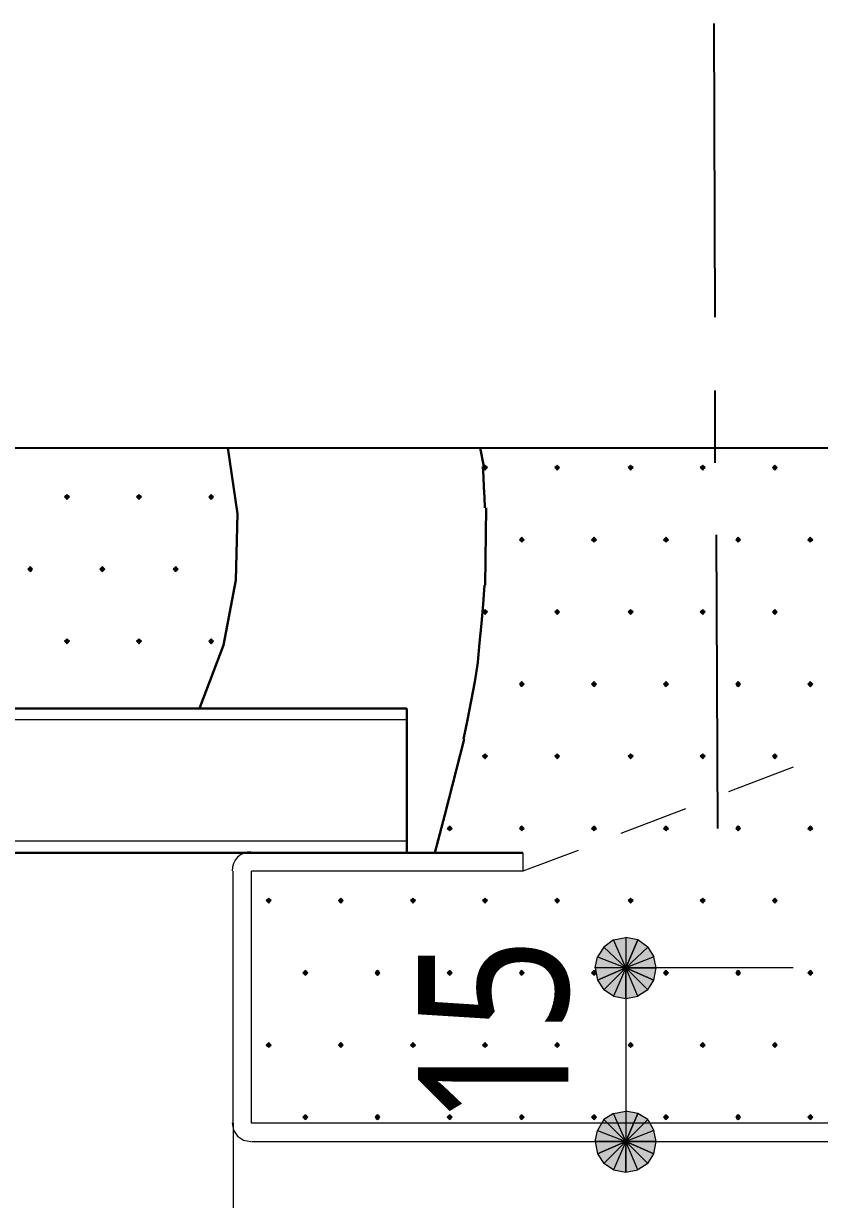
# Model space of a CAD drawing. Header units: millimetres. Extents: x 0 to 420, y 0 to 297.
# Drawn here: x 137.55 to 151.33, y 246.56 to 266.91 of the extents above; entities that cross this region are included whole.
import ezdxf
from ezdxf.enums import TextEntityAlignment as Align

# ---------------------------------------------------------------- set-up
doc = ezdxf.new("R2010")
doc.units = ezdxf.units.MM
doc.styles.add('kst32b', font='NotoSansJP-Variable.ttf')

msp = doc.modelspace()

# ---------------------------------------------------------------- hatches: boundary and pattern name
for points in [[(145.542, 259.271), (145.521, 259.249), (145.5, 259.228), (145.521, 259.207), (145.542, 259.186), (145.563, 259.207), (145.584, 259.228), (145.563, 259.249), (145.542, 259.271)], [(146.791, 259.271), (146.77, 259.249), (146.749, 259.228), (146.77, 259.207), (146.791, 259.186), (146.812, 259.207), (146.833, 259.228), (146.812, 259.249), (146.791, 259.271)], [(148.061, 259.271), (148.04, 259.249), (148.019, 259.228), (148.04, 259.207), (148.061, 259.186), (148.082, 259.207), (148.103, 259.228), (148.082, 259.249), (148.061, 259.271)], [(149.31, 259.271), (149.288, 259.249), (149.267, 259.228), (149.288, 259.207), (149.31, 259.186), (149.331, 259.207), (149.352, 259.228), (149.331, 259.249), (149.31, 259.271)], [(150.559, 259.271), (150.537, 259.249), (150.516, 259.228), (150.537, 259.207), (150.559, 259.186), (150.58, 259.207), (150.601, 259.228), (150.58, 259.249), (150.559, 259.271)], [(138.303, 258.762), (138.282, 258.741), (138.261, 258.72), (138.282, 258.699), (138.303, 258.678), (138.324, 258.699), (138.345, 258.72), (138.324, 258.741), (138.303, 258.762)], [(139.552, 258.762), (139.531, 258.741), (139.51, 258.72), (139.531, 258.699), (139.552, 258.678), (139.573, 258.699), (139.594, 258.72), (139.573, 258.741), (139.552, 258.762)], [(140.801, 258.762), (140.779, 258.741), (140.758, 258.72), (140.779, 258.699), (140.801, 258.678), (140.822, 258.699), (140.843, 258.72), (140.822, 258.741), (140.801, 258.762)], [(146.177, 258.022), (146.156, 258), (146.135, 257.979), (146.156, 257.958), (146.177, 257.937), (146.198, 257.958), (146.219, 257.979), (146.198, 258), (146.177, 258.022)], [(147.426, 258.022), (147.405, 258), (147.384, 257.979), (147.405, 257.958), (147.426, 257.937), (147.447, 257.958), (147.468, 257.979), (147.447, 258), (147.426, 258.022)], [(148.675, 258.022), (148.654, 258), (148.632, 257.979), (148.654, 257.958), (148.675, 257.937), (148.696, 257.958), (148.717, 257.979), (148.696, 258), (148.675, 258.022)], [(149.924, 258.022), (149.902, 258), (149.881, 257.979), (149.902, 257.958), (149.924, 257.937), (149.945, 257.958), (149.966, 257.979), (149.945, 258), (149.924, 258.022)], [(151.172, 258.022), (151.151, 258), (151.13, 257.979), (151.151, 257.958), (151.172, 257.937), (151.194, 257.958), (151.215, 257.979), (151.194, 258), (151.172, 258.022)], [(137.668, 257.514), (137.647, 257.492), (137.626, 257.471), (137.647, 257.45), (137.668, 257.429), (137.689, 257.45), (137.71, 257.471), (137.689, 257.492), (137.668, 257.514)], [(138.917, 257.514), (138.896, 257.492), (138.875, 257.471), (138.896, 257.45), (138.917, 257.429), (138.938, 257.45), (138.959, 257.471), (138.938, 257.492), (138.917, 257.514)], [(140.187, 257.514), (140.166, 257.492), (140.145, 257.471), (140.166, 257.45), (140.187, 257.429), (140.208, 257.45), (140.229, 257.471), (140.208, 257.492), (140.187, 257.514)], [(145.542, 256.773), (145.521, 256.752), (145.5, 256.73), (145.521, 256.709), (145.542, 256.688), (145.563, 256.709), (145.584, 256.73), (145.563, 256.752), (145.542, 256.773)], [(146.791, 256.773), (146.77, 256.752), (146.749, 256.73), (146.77, 256.709), (146.791, 256.688), (146.812, 256.709), (146.833, 256.73), (146.812, 256.752), (146.791, 256.773)], [(148.061, 256.773), (148.04, 256.752), (148.019, 256.73), (148.04, 256.709), (148.061, 256.688), (148.082, 256.709), (148.103, 256.73), (148.082, 256.752), (148.061, 256.773)], [(149.31, 256.773), (149.288, 256.752), (149.267, 256.73), (149.288, 256.709), (149.31, 256.688), (149.331, 256.709), (149.352, 256.73), (149.331, 256.752), (149.31, 256.773)], [(150.559, 256.773), (150.537, 256.752), (150.516, 256.73), (150.537, 256.709), (150.559, 256.688), (150.58, 256.709), (150.601, 256.73), (150.58, 256.752), (150.559, 256.773)], [(138.303, 256.265), (138.282, 256.244), (138.261, 256.222), (138.282, 256.201), (138.303, 256.18), (138.324, 256.201), (138.345, 256.222), (138.324, 256.244), (138.303, 256.265)], [(139.552, 256.265), (139.531, 256.244), (139.51, 256.222), (139.531, 256.201), (139.552, 256.18), (139.573, 256.201), (139.594, 256.222), (139.573, 256.244), (139.552, 256.265)], [(140.801, 256.265), (140.779, 256.244), (140.758, 256.222), (140.779, 256.201), (140.801, 256.18), (140.822, 256.201), (140.843, 256.222), (140.822, 256.244), (140.801, 256.265)], [(146.177, 255.524), (146.156, 255.503), (146.135, 255.482), (146.156, 255.46), (146.177, 255.439), (146.198, 255.46), (146.219, 255.482), (146.198, 255.503), (146.177, 255.524)], [(147.426, 255.524), (147.405, 255.503), (147.384, 255.482), (147.405, 255.46), (147.426, 255.439), (147.447, 255.46), (147.468, 255.482), (147.447, 255.503), (147.426, 255.524)], [(148.675, 255.524), (148.654, 255.503), (148.632, 255.482), (148.654, 255.46), (148.675, 255.439), (148.696, 255.46), (148.717, 255.482), (148.696, 255.503), (148.675, 255.524)], [(149.924, 255.524), (149.902, 255.503), (149.881, 255.482), (149.902, 255.46), (149.924, 255.439), (149.945, 255.46), (149.966, 255.482), (149.945, 255.503), (149.924, 255.524)], [(151.172, 255.524), (151.151, 255.503), (151.13, 255.482), (151.151, 255.46), (151.172, 255.439), (151.194, 255.46), (151.215, 255.482), (151.194, 255.503), (151.172, 255.524)], [(145.542, 254.275), (145.521, 254.254), (145.5, 254.233), (145.521, 254.212), (145.542, 254.19), (145.563, 254.212), (145.584, 254.233), (145.563, 254.254), (145.542, 254.275)], [(146.791, 254.275), (146.77, 254.254), (146.749, 254.233), (146.77, 254.212), (146.791, 254.19), (146.812, 254.212), (146.833, 254.233), (146.812, 254.254), (146.791, 254.275)], [(148.061, 254.275), (148.04, 254.254), (148.019, 254.233), (148.04, 254.212), (148.061, 254.19), (148.082, 254.212), (148.103, 254.233), (148.082, 254.254), (148.061, 254.275)], [(149.31, 254.275), (149.288, 254.254), (149.267, 254.233), (149.288, 254.212), (149.31, 254.19), (149.331, 254.212), (149.352, 254.233), (149.331, 254.254), (149.31, 254.275)], [(150.559, 254.275), (150.537, 254.254), (150.516, 254.233), (150.537, 254.212), (150.559, 254.19), (150.58, 254.212), (150.601, 254.233), (150.58, 254.254), (150.559, 254.275)], [(144.928, 253.026), (144.907, 253.005), (144.886, 252.984), (144.907, 252.963), (144.928, 252.942), (144.949, 252.963), (144.971, 252.984), (144.949, 253.005), (144.928, 253.026)], [(146.177, 253.026), (146.156, 253.005), (146.135, 252.984), (146.156, 252.963), (146.177, 252.942), (146.198, 252.963), (146.219, 252.984), (146.198, 253.005), (146.177, 253.026)], [(147.426, 253.026), (147.405, 253.005), (147.384, 252.984), (147.405, 252.963), (147.426, 252.942), (147.447, 252.963), (147.468, 252.984), (147.447, 253.005), (147.426, 253.026)], [(148.675, 253.026), (148.654, 253.005), (148.632, 252.984), (148.654, 252.963), (148.675, 252.942), (148.696, 252.963), (148.717, 252.984), (148.696, 253.005), (148.675, 253.026)], [(149.924, 253.026), (149.902, 253.005), (149.881, 252.984), (149.902, 252.963), (149.924, 252.942), (149.945, 252.963), (149.966, 252.984), (149.945, 253.005), (149.924, 253.026)], [(151.172, 253.026), (151.151, 253.005), (151.13, 252.984), (151.151, 252.963), (151.172, 252.942), (151.194, 252.963), (151.215, 252.984), (151.194, 253.005), (151.172, 253.026)], [(141.796, 251.778), (141.774, 251.756), (141.753, 251.735), (141.774, 251.714), (141.796, 251.693), (141.817, 251.714), (141.838, 251.735), (141.817, 251.756), (141.796, 251.778)], [(143.044, 251.778), (143.023, 251.756), (143.002, 251.735), (143.023, 251.714), (143.044, 251.693), (143.066, 251.714), (143.087, 251.735), (143.066, 251.756), (143.044, 251.778)], [(144.293, 251.778), (144.272, 251.756), (144.251, 251.735), (144.272, 251.714), (144.293, 251.693), (144.314, 251.714), (144.336, 251.735), (144.314, 251.756), (144.293, 251.778)], [(145.542, 251.778), (145.521, 251.756), (145.5, 251.735), (145.521, 251.714), (145.542, 251.693), (145.563, 251.714), (145.584, 251.735), (145.563, 251.756), (145.542, 251.778)], [(146.791, 251.778), (146.77, 251.756), (146.749, 251.735), (146.77, 251.714), (146.791, 251.693), (146.812, 251.714), (146.833, 251.735), (146.812, 251.756), (146.791, 251.778)], [(148.061, 251.778), (148.04, 251.756), (148.019, 251.735), (148.04, 251.714), (148.061, 251.693), (148.082, 251.714), (148.103, 251.735), (148.082, 251.756), (148.061, 251.778)], [(149.31, 251.778), (149.288, 251.756), (149.267, 251.735), (149.288, 251.714), (149.31, 251.693), (149.331, 251.714), (149.352, 251.735), (149.331, 251.756), (149.31, 251.778)], [(150.559, 251.778), (150.537, 251.756), (150.516, 251.735), (150.537, 251.714), (150.559, 251.693), (150.58, 251.714), (150.601, 251.735), (150.58, 251.756), (150.559, 251.778)], [(142.43, 250.529), (142.409, 250.507), (142.388, 250.486), (142.409, 250.465), (142.43, 250.444), (142.452, 250.465), (142.473, 250.486), (142.452, 250.507), (142.43, 250.529)], [(143.679, 250.529), (143.658, 250.507), (143.637, 250.486), (143.658, 250.465), (143.679, 250.444), (143.701, 250.465), (143.722, 250.486), (143.701, 250.507), (143.679, 250.529)], [(144.928, 250.529), (144.907, 250.507), (144.886, 250.486), (144.907, 250.465), (144.928, 250.444), (144.949, 250.465), (144.971, 250.486), (144.949, 250.507), (144.928, 250.529)], [(146.177, 250.529), (146.156, 250.507), (146.135, 250.486), (146.156, 250.465), (146.177, 250.444), (146.198, 250.465), (146.219, 250.486), (146.198, 250.507), (146.177, 250.529)], [(147.426, 250.529), (147.405, 250.507), (147.384, 250.486), (147.405, 250.465), (147.426, 250.444), (147.447, 250.465), (147.468, 250.486), (147.447, 250.507), (147.426, 250.529)], [(148.463, 250.359), (148.505, 250.571), (147.976, 250.571), (148.463, 250.359)], [(148.675, 250.529), (148.654, 250.507), (148.632, 250.486), (148.654, 250.465), (148.675, 250.444), (148.696, 250.465), (148.717, 250.486), (148.696, 250.507), (148.675, 250.529)], [(149.924, 250.529), (149.902, 250.507), (149.881, 250.486), (149.902, 250.465), (149.924, 250.444), (149.945, 250.465), (149.966, 250.486), (149.945, 250.507), (149.924, 250.529)], [(151.172, 250.529), (151.151, 250.507), (151.13, 250.486), (151.151, 250.465), (151.172, 250.444), (151.194, 250.465), (151.215, 250.486), (151.194, 250.507), (151.172, 250.529)], [(141.796, 249.28), (141.774, 249.259), (141.753, 249.237), (141.774, 249.216), (141.796, 249.195), (141.817, 249.216), (141.838, 249.237), (141.817, 249.259), (141.796, 249.28)], [(143.044, 249.28), (143.023, 249.259), (143.002, 249.237), (143.023, 249.216), (143.044, 249.195), (143.066, 249.216), (143.087, 249.237), (143.066, 249.259), (143.044, 249.28)], [(144.293, 249.28), (144.272, 249.259), (144.251, 249.237), (144.272, 249.216), (144.293, 249.195), (144.314, 249.216), (144.336, 249.237), (144.314, 249.259), (144.293, 249.28)], [(145.542, 249.28), (145.521, 249.259), (145.5, 249.237), (145.521, 249.216), (145.542, 249.195), (145.563, 249.216), (145.584, 249.237), (145.563, 249.259), (145.542, 249.28)], [(146.791, 249.28), (146.77, 249.259), (146.749, 249.237), (146.77, 249.216), (146.791, 249.195), (146.812, 249.216), (146.833, 249.237), (146.812, 249.259), (146.791, 249.28)], [(148.061, 249.28), (148.04, 249.259), (148.019, 249.237), (148.04, 249.216), (148.061, 249.195), (148.082, 249.216), (148.103, 249.237), (148.082, 249.259), (148.061, 249.28)], [(149.31, 249.28), (149.288, 249.259), (149.267, 249.237), (149.288, 249.216), (149.31, 249.195), (149.331, 249.216), (149.352, 249.237), (149.331, 249.259), (149.31, 249.28)], [(150.559, 249.28), (150.537, 249.259), (150.516, 249.237), (150.537, 249.216), (150.559, 249.195), (150.58, 249.216), (150.601, 249.237), (150.58, 249.259), (150.559, 249.28)], [(142.43, 248.031), (142.409, 248.01), (142.388, 247.989), (142.409, 247.967), (142.43, 247.946), (142.452, 247.967), (142.473, 247.989), (142.452, 248.01), (142.43, 248.031)], [(143.679, 248.031), (143.658, 248.01), (143.637, 247.989), (143.658, 247.967), (143.679, 247.946), (143.701, 247.967), (143.722, 247.989), (143.701, 248.01), (143.679, 248.031)], [(144.928, 248.031), (144.907, 248.01), (144.886, 247.989), (144.907, 247.967), (144.928, 247.946), (144.949, 247.967), (144.971, 247.989), (144.949, 248.01), (144.928, 248.031)], [(146.177, 248.031), (146.156, 248.01), (146.135, 247.989), (146.156, 247.967), (146.177, 247.946), (146.198, 247.967), (146.219, 247.989), (146.198, 248.01), (146.177, 248.031)], [(147.426, 248.031), (147.405, 248.01), (147.384, 247.989), (147.405, 247.967), (147.426, 247.946), (147.447, 247.967), (147.468, 247.989), (147.447, 248.01), (147.426, 248.031)], [(148.675, 248.031), (148.654, 248.01), (148.632, 247.989), (148.654, 247.967), (148.675, 247.946), (148.696, 247.967), (148.717, 247.989), (148.696, 248.01), (148.675, 248.031)], [(149.924, 248.031), (149.902, 248.01), (149.881, 247.989), (149.902, 247.967), (149.924, 247.946), (149.945, 247.967), (149.966, 247.989), (149.945, 248.01), (149.924, 248.031)], [(151.172, 248.031), (151.151, 248.01), (151.13, 247.989), (151.151, 247.967), (151.172, 247.946), (151.194, 247.967), (151.215, 247.989), (151.194, 248.01), (151.172, 248.031)], [(148.463, 247.354), (148.505, 247.565), (147.976, 247.565), (148.463, 247.354)]]:
    msp.add_hatch(color=7).paths.add_polyline_path(points)
h = msp.add_hatch(color=7)
h.paths.add_polyline_path([(148.188, 251.058), (147.976, 251.1), (147.976, 250.571), (148.188, 251.058)])
h.paths.add_polyline_path([(147.976, 251.1), (147.976, 250.571), (147.765, 251.058), (147.976, 251.1)])
h.paths.add_polyline_path([(147.976, 250.571), (147.765, 251.058), (147.595, 250.931), (147.976, 250.571)])
h = msp.add_hatch(color=7)
h.paths.add_polyline_path([(147.595, 250.931), (147.489, 250.762), (147.976, 250.571), (147.595, 250.931)])
h.paths.add_polyline_path([(147.489, 250.762), (147.976, 250.571), (147.447, 250.571), (147.489, 250.762)])
h.paths.add_polyline_path([(147.976, 250.571), (147.447, 250.571), (147.489, 250.359), (147.976, 250.571)])
h = msp.add_hatch(color=7)
h.paths.add_polyline_path([(148.505, 250.571), (148.463, 250.762), (147.976, 250.571), (148.505, 250.571)])
h.paths.add_polyline_path([(148.463, 250.762), (147.976, 250.571), (148.357, 250.931), (148.463, 250.762)])
h.paths.add_polyline_path([(147.976, 250.571), (148.357, 250.931), (148.188, 251.058), (147.976, 250.571)])
h = msp.add_hatch(color=7)
h.paths.add_polyline_path([(147.489, 250.359), (147.595, 250.19), (147.976, 250.571), (147.489, 250.359)])
h.paths.add_polyline_path([(147.595, 250.19), (147.976, 250.571), (147.765, 250.084), (147.595, 250.19)])
h.paths.add_polyline_path([(147.976, 250.571), (147.765, 250.084), (147.976, 250.042), (147.976, 250.571)])
h = msp.add_hatch(color=7)
h.paths.add_polyline_path([(147.976, 250.042), (148.188, 250.084), (147.976, 250.571), (147.976, 250.042)])
h.paths.add_polyline_path([(148.188, 250.084), (147.976, 250.571), (148.357, 250.19), (148.188, 250.084)])
h.paths.add_polyline_path([(147.976, 250.571), (148.357, 250.19), (148.463, 250.359), (147.976, 250.571)])
h = msp.add_hatch(color=7)
h.paths.add_polyline_path([(148.188, 248.052), (147.976, 248.095), (147.976, 247.565), (148.188, 248.052)])
h.paths.add_polyline_path([(147.976, 248.095), (147.976, 247.565), (147.765, 248.052), (147.976, 248.095)])
h.paths.add_polyline_path([(147.976, 247.565), (147.765, 248.052), (147.595, 247.946), (147.976, 247.565)])
h = msp.add_hatch(color=7)
h.paths.add_polyline_path([(148.505, 247.565), (148.463, 247.756), (147.976, 247.565), (148.505, 247.565)])
h.paths.add_polyline_path([(148.463, 247.756), (147.976, 247.565), (148.357, 247.946), (148.463, 247.756)])
h.paths.add_polyline_path([(147.976, 247.565), (148.357, 247.946), (148.188, 248.052), (147.976, 247.565)])
h = msp.add_hatch(color=7)
h.paths.add_polyline_path([(147.595, 247.946), (147.489, 247.756), (147.976, 247.565), (147.595, 247.946)])
h.paths.add_polyline_path([(147.489, 247.756), (147.976, 247.565), (147.447, 247.565), (147.489, 247.756)])
h.paths.add_polyline_path([(147.976, 247.565), (147.447, 247.565), (147.489, 247.354), (147.976, 247.565)])
h = msp.add_hatch(color=7)
h.paths.add_polyline_path([(147.489, 247.354), (147.595, 247.184), (147.976, 247.565), (147.489, 247.354)])
h.paths.add_polyline_path([(147.595, 247.184), (147.976, 247.565), (147.765, 247.079), (147.595, 247.184)])
h.paths.add_polyline_path([(147.976, 247.565), (147.765, 247.079), (147.976, 247.036), (147.976, 247.565)])
h = msp.add_hatch(color=7)
h.paths.add_polyline_path([(147.976, 247.036), (148.188, 247.079), (147.976, 247.565), (147.976, 247.036)])
h.paths.add_polyline_path([(148.188, 247.079), (147.976, 247.565), (148.357, 247.184), (148.188, 247.079)])
h.paths.add_polyline_path([(147.976, 247.565), (148.357, 247.184), (148.463, 247.354), (147.976, 247.565)])

# ---------------------------------------------------------------- linework, layer by layer
at = {"lineweight": 25}
for points in [[(149.5, 266.912), (149.521, 261.832)], [(149.521, 260.562), (149.521, 259.313)], [(125.582, 259.567), (159.173, 259.567)], [(149.543, 258.064), (149.564, 252.984)]]:
    msp.add_lwpolyline(points, dxfattribs=at)
at = {"lineweight": 30}
for points in [[(140.606, 255.076), (141.011, 256.157), (141.227, 257.282), (141.254, 258.428), (141.086, 259.57)], [(145.457, 259.567), (145.521, 259.249)], [(145.536, 258.534), (145.53, 258.712), (145.522, 258.889), (145.513, 259.067), (145.502, 259.245)], [(145.542, 257.196), (145.563, 258.53)], [(145.414, 255.861), (145.448, 256.194), (145.48, 256.528), (145.509, 256.862), (145.534, 257.196)], [(145.171, 254.531), (145.239, 254.861), (145.302, 255.191), (145.362, 255.522), (145.417, 255.854)], [(121.031, 255.058), (144.187, 255.058)], [(144.187, 252.561), (144.187, 255.058)], [(145.182, 254.529), (144.844, 253.217), (144.674, 252.561)], [(120.587, 252.561), (146.198, 252.561)]]:
    msp.add_lwpolyline(points, dxfattribs=at)
at = {"lineweight": 0}
for points in [[(145.542, 259.271), (145.521, 259.249), (145.5, 259.228), (145.521, 259.207), (145.542, 259.186), (145.563, 259.207), (145.584, 259.228), (145.563, 259.249)], [(146.791, 259.271), (146.77, 259.249), (146.749, 259.228), (146.77, 259.207), (146.791, 259.186), (146.812, 259.207), (146.833, 259.228), (146.812, 259.249)], [(148.061, 259.271), (148.04, 259.249), (148.019, 259.228), (148.04, 259.207), (148.061, 259.186), (148.082, 259.207), (148.103, 259.228), (148.082, 259.249)], [(149.31, 259.271), (149.288, 259.249), (149.267, 259.228), (149.288, 259.207), (149.31, 259.186), (149.331, 259.207), (149.352, 259.228), (149.331, 259.249)], [(150.559, 259.271), (150.537, 259.249), (150.516, 259.228), (150.537, 259.207), (150.559, 259.186), (150.58, 259.207), (150.601, 259.228), (150.58, 259.249)], [(138.303, 258.762), (138.282, 258.741), (138.261, 258.72), (138.282, 258.699), (138.303, 258.678), (138.324, 258.699), (138.345, 258.72), (138.324, 258.741)], [(139.552, 258.762), (139.531, 258.741), (139.51, 258.72), (139.531, 258.699), (139.552, 258.678), (139.573, 258.699), (139.594, 258.72), (139.573, 258.741)], [(140.801, 258.762), (140.779, 258.741), (140.758, 258.72), (140.779, 258.699), (140.801, 258.678), (140.822, 258.699), (140.843, 258.72), (140.822, 258.741)], [(146.177, 258.022), (146.156, 258), (146.135, 257.979), (146.156, 257.958), (146.177, 257.937), (146.198, 257.958), (146.219, 257.979), (146.198, 258)], [(147.426, 258.022), (147.405, 258), (147.384, 257.979), (147.405, 257.958), (147.426, 257.937), (147.447, 257.958), (147.468, 257.979), (147.447, 258)], [(148.675, 258.022), (148.654, 258), (148.632, 257.979), (148.654, 257.958), (148.675, 257.937), (148.696, 257.958), (148.717, 257.979), (148.696, 258)], [(149.924, 258.022), (149.902, 258), (149.881, 257.979), (149.902, 257.958), (149.924, 257.937), (149.945, 257.958), (149.966, 257.979), (149.945, 258)], [(151.172, 258.022), (151.151, 258), (151.13, 257.979), (151.151, 257.958), (151.172, 257.937), (151.194, 257.958), (151.215, 257.979), (151.194, 258)], [(137.668, 257.514), (137.647, 257.492), (137.626, 257.471), (137.647, 257.45), (137.668, 257.429), (137.689, 257.45), (137.71, 257.471), (137.689, 257.492)], [(138.917, 257.514), (138.896, 257.492), (138.875, 257.471), (138.896, 257.45), (138.917, 257.429), (138.938, 257.45), (138.959, 257.471), (138.938, 257.492)], [(140.187, 257.514), (140.166, 257.492), (140.145, 257.471), (140.166, 257.45), (140.187, 257.429), (140.208, 257.45), (140.229, 257.471), (140.208, 257.492)], [(145.542, 256.773), (145.521, 256.752), (145.5, 256.73), (145.521, 256.709), (145.542, 256.688), (145.563, 256.709), (145.584, 256.73), (145.563, 256.752)], [(146.791, 256.773), (146.77, 256.752), (146.749, 256.73), (146.77, 256.709), (146.791, 256.688), (146.812, 256.709), (146.833, 256.73), (146.812, 256.752)], [(148.061, 256.773), (148.04, 256.752), (148.019, 256.73), (148.04, 256.709), (148.061, 256.688), (148.082, 256.709), (148.103, 256.73), (148.082, 256.752)], [(149.31, 256.773), (149.288, 256.752), (149.267, 256.73), (149.288, 256.709), (149.31, 256.688), (149.331, 256.709), (149.352, 256.73), (149.331, 256.752)], [(150.559, 256.773), (150.537, 256.752), (150.516, 256.73), (150.537, 256.709), (150.559, 256.688), (150.58, 256.709), (150.601, 256.73), (150.58, 256.752)], [(138.303, 256.265), (138.282, 256.244), (138.261, 256.222), (138.282, 256.201), (138.303, 256.18), (138.324, 256.201), (138.345, 256.222), (138.324, 256.244)], [(139.552, 256.265), (139.531, 256.244), (139.51, 256.222), (139.531, 256.201), (139.552, 256.18), (139.573, 256.201), (139.594, 256.222), (139.573, 256.244)], [(140.801, 256.265), (140.779, 256.244), (140.758, 256.222), (140.779, 256.201), (140.801, 256.18), (140.822, 256.201), (140.843, 256.222), (140.822, 256.244)], [(146.177, 255.524), (146.156, 255.503), (146.135, 255.482), (146.156, 255.46), (146.177, 255.439), (146.198, 255.46), (146.219, 255.482), (146.198, 255.503)], [(147.426, 255.524), (147.405, 255.503), (147.384, 255.482), (147.405, 255.46), (147.426, 255.439), (147.447, 255.46), (147.468, 255.482), (147.447, 255.503)], [(148.675, 255.524), (148.654, 255.503), (148.632, 255.482), (148.654, 255.46), (148.675, 255.439), (148.696, 255.46), (148.717, 255.482), (148.696, 255.503)], [(149.924, 255.524), (149.902, 255.503), (149.881, 255.482), (149.902, 255.46), (149.924, 255.439), (149.945, 255.46), (149.966, 255.482), (149.945, 255.503)], [(151.172, 255.524), (151.151, 255.503), (151.13, 255.482), (151.151, 255.46), (151.172, 255.439), (151.194, 255.46), (151.215, 255.482), (151.194, 255.503)], [(145.542, 254.275), (145.521, 254.254), (145.5, 254.233), (145.521, 254.212), (145.542, 254.19), (145.563, 254.212), (145.584, 254.233), (145.563, 254.254)], [(146.791, 254.275), (146.77, 254.254), (146.749, 254.233), (146.77, 254.212), (146.791, 254.19), (146.812, 254.212), (146.833, 254.233), (146.812, 254.254)], [(148.061, 254.275), (148.04, 254.254), (148.019, 254.233), (148.04, 254.212), (148.061, 254.19), (148.082, 254.212), (148.103, 254.233), (148.082, 254.254)], [(149.31, 254.275), (149.288, 254.254), (149.267, 254.233), (149.288, 254.212), (149.31, 254.19), (149.331, 254.212), (149.352, 254.233), (149.331, 254.254)], [(150.559, 254.275), (150.537, 254.254), (150.516, 254.233), (150.537, 254.212), (150.559, 254.19), (150.58, 254.212), (150.601, 254.233), (150.58, 254.254)], [(144.928, 253.026), (144.907, 253.005), (144.886, 252.984), (144.907, 252.963), (144.928, 252.942), (144.949, 252.963), (144.971, 252.984), (144.949, 253.005)], [(146.177, 253.026), (146.156, 253.005), (146.135, 252.984), (146.156, 252.963), (146.177, 252.942), (146.198, 252.963), (146.219, 252.984), (146.198, 253.005)], [(147.426, 253.026), (147.405, 253.005), (147.384, 252.984), (147.405, 252.963), (147.426, 252.942), (147.447, 252.963), (147.468, 252.984), (147.447, 253.005)], [(148.675, 253.026), (148.654, 253.005), (148.632, 252.984), (148.654, 252.963), (148.675, 252.942), (148.696, 252.963), (148.717, 252.984), (148.696, 253.005)], [(149.924, 253.026), (149.902, 253.005), (149.881, 252.984), (149.902, 252.963), (149.924, 252.942), (149.945, 252.963), (149.966, 252.984), (149.945, 253.005)], [(151.172, 253.026), (151.151, 253.005), (151.13, 252.984), (151.151, 252.963), (151.172, 252.942), (151.194, 252.963), (151.215, 252.984), (151.194, 253.005)], [(141.796, 251.778), (141.774, 251.756), (141.753, 251.735), (141.774, 251.714), (141.796, 251.693), (141.817, 251.714), (141.838, 251.735), (141.817, 251.756)], [(143.044, 251.778), (143.023, 251.756), (143.002, 251.735), (143.023, 251.714), (143.044, 251.693), (143.066, 251.714), (143.087, 251.735), (143.066, 251.756)], [(144.293, 251.778), (144.272, 251.756), (144.251, 251.735), (144.272, 251.714), (144.293, 251.693), (144.314, 251.714), (144.336, 251.735), (144.314, 251.756)], [(145.542, 251.778), (145.521, 251.756), (145.5, 251.735), (145.521, 251.714), (145.542, 251.693), (145.563, 251.714), (145.584, 251.735), (145.563, 251.756)], [(146.791, 251.778), (146.77, 251.756), (146.749, 251.735), (146.77, 251.714), (146.791, 251.693), (146.812, 251.714), (146.833, 251.735), (146.812, 251.756)], [(148.061, 251.778), (148.04, 251.756), (148.019, 251.735), (148.04, 251.714), (148.061, 251.693), (148.082, 251.714), (148.103, 251.735), (148.082, 251.756)], [(149.31, 251.778), (149.288, 251.756), (149.267, 251.735), (149.288, 251.714), (149.31, 251.693), (149.331, 251.714), (149.352, 251.735), (149.331, 251.756)], [(150.559, 251.778), (150.537, 251.756), (150.516, 251.735), (150.537, 251.714), (150.559, 251.693), (150.58, 251.714), (150.601, 251.735), (150.58, 251.756)], [(147.976, 251.1), (147.976, 250.571), (147.765, 251.058)], [(148.188, 251.058), (147.976, 251.1), (147.976, 250.571)], [(147.595, 250.931), (147.489, 250.762), (147.976, 250.571)], [(147.976, 250.571), (147.765, 251.058), (147.595, 250.931)], [(147.976, 250.571), (148.357, 250.931), (148.188, 251.058)], [(148.463, 250.762), (147.976, 250.571), (148.357, 250.931)], [(147.489, 250.762), (147.976, 250.571), (147.447, 250.571)], [(148.505, 250.571), (148.463, 250.762), (147.976, 250.571)], [(142.43, 250.529), (142.409, 250.507), (142.388, 250.486), (142.409, 250.465), (142.43, 250.444), (142.452, 250.465), (142.473, 250.486), (142.452, 250.507)], [(143.679, 250.529), (143.658, 250.507), (143.637, 250.486), (143.658, 250.465), (143.679, 250.444), (143.701, 250.465), (143.722, 250.486), (143.701, 250.507)], [(144.928, 250.529), (144.907, 250.507), (144.886, 250.486), (144.907, 250.465), (144.928, 250.444), (144.949, 250.465), (144.971, 250.486), (144.949, 250.507)], [(146.177, 250.529), (146.156, 250.507), (146.135, 250.486), (146.156, 250.465), (146.177, 250.444), (146.198, 250.465), (146.219, 250.486), (146.198, 250.507)], [(147.426, 250.529), (147.405, 250.507), (147.384, 250.486), (147.405, 250.465), (147.426, 250.444), (147.447, 250.465), (147.468, 250.486), (147.447, 250.507)], [(147.976, 250.571), (147.447, 250.571), (147.489, 250.359)], [(147.489, 250.359), (147.595, 250.19), (147.976, 250.571)], [(147.595, 250.19), (147.976, 250.571), (147.765, 250.084)], [(147.976, 250.571), (147.765, 250.084), (147.976, 250.042)], [(147.976, 250.042), (148.188, 250.084), (147.976, 250.571)], [(148.188, 250.084), (147.976, 250.571), (148.357, 250.19)], [(147.976, 250.571), (148.357, 250.19), (148.463, 250.359)], [(148.463, 250.359), (148.505, 250.571), (147.976, 250.571)], [(148.675, 250.529), (148.654, 250.507), (148.632, 250.486), (148.654, 250.465), (148.675, 250.444), (148.696, 250.465), (148.717, 250.486), (148.696, 250.507)], [(149.924, 250.529), (149.902, 250.507), (149.881, 250.486), (149.902, 250.465), (149.924, 250.444), (149.945, 250.465), (149.966, 250.486), (149.945, 250.507)], [(151.172, 250.529), (151.151, 250.507), (151.13, 250.486), (151.151, 250.465), (151.172, 250.444), (151.194, 250.465), (151.215, 250.486), (151.194, 250.507)], [(141.796, 249.28), (141.774, 249.259), (141.753, 249.237), (141.774, 249.216), (141.796, 249.195), (141.817, 249.216), (141.838, 249.237), (141.817, 249.259)], [(143.044, 249.28), (143.023, 249.259), (143.002, 249.237), (143.023, 249.216), (143.044, 249.195), (143.066, 249.216), (143.087, 249.237), (143.066, 249.259)], [(144.293, 249.28), (144.272, 249.259), (144.251, 249.237), (144.272, 249.216), (144.293, 249.195), (144.314, 249.216), (144.336, 249.237), (144.314, 249.259)], [(145.542, 249.28), (145.521, 249.259), (145.5, 249.237), (145.521, 249.216), (145.542, 249.195), (145.563, 249.216), (145.584, 249.237), (145.563, 249.259)], [(146.791, 249.28), (146.77, 249.259), (146.749, 249.237), (146.77, 249.216), (146.791, 249.195), (146.812, 249.216), (146.833, 249.237), (146.812, 249.259)], [(148.061, 249.28), (148.04, 249.259), (148.019, 249.237), (148.04, 249.216), (148.061, 249.195), (148.082, 249.216), (148.103, 249.237), (148.082, 249.259)], [(149.31, 249.28), (149.288, 249.259), (149.267, 249.237), (149.288, 249.216), (149.31, 249.195), (149.331, 249.216), (149.352, 249.237), (149.331, 249.259)], [(150.559, 249.28), (150.537, 249.259), (150.516, 249.237), (150.537, 249.216), (150.559, 249.195), (150.58, 249.216), (150.601, 249.237), (150.58, 249.259)], [(147.976, 247.565), (147.765, 248.052), (147.595, 247.946)], [(147.976, 248.095), (147.976, 247.565), (147.765, 248.052)], [(148.188, 248.052), (147.976, 248.095), (147.976, 247.565)], [(147.976, 247.565), (148.357, 247.946), (148.188, 248.052)], [(142.43, 248.031), (142.409, 248.01), (142.388, 247.989), (142.409, 247.967), (142.43, 247.946), (142.452, 247.967), (142.473, 247.989), (142.452, 248.01)], [(143.679, 248.031), (143.658, 248.01), (143.637, 247.989), (143.658, 247.967), (143.679, 247.946), (143.701, 247.967), (143.722, 247.989), (143.701, 248.01)], [(144.928, 248.031), (144.907, 248.01), (144.886, 247.989), (144.907, 247.967), (144.928, 247.946), (144.949, 247.967), (144.971, 247.989), (144.949, 248.01)], [(146.177, 248.031), (146.156, 248.01), (146.135, 247.989), (146.156, 247.967), (146.177, 247.946), (146.198, 247.967), (146.219, 247.989), (146.198, 248.01)], [(147.426, 248.031), (147.405, 248.01), (147.384, 247.989), (147.405, 247.967), (147.426, 247.946), (147.447, 247.967), (147.468, 247.989), (147.447, 248.01)], [(147.595, 247.946), (147.489, 247.756), (147.976, 247.565)], [(148.463, 247.756), (147.976, 247.565), (148.357, 247.946)], [(148.675, 248.031), (148.654, 248.01), (148.632, 247.989), (148.654, 247.967), (148.675, 247.946), (148.696, 247.967), (148.717, 247.989), (148.696, 248.01)], [(149.924, 248.031), (149.902, 248.01), (149.881, 247.989), (149.902, 247.967), (149.924, 247.946), (149.945, 247.967), (149.966, 247.989), (149.945, 248.01)], [(151.172, 248.031), (151.151, 248.01), (151.13, 247.989), (151.151, 247.967), (151.172, 247.946), (151.194, 247.967), (151.215, 247.989), (151.194, 248.01)], [(147.489, 247.756), (147.976, 247.565), (147.447, 247.565)], [(148.505, 247.565), (148.463, 247.756), (147.976, 247.565)], [(147.976, 247.565), (147.447, 247.565), (147.489, 247.354)], [(147.489, 247.354), (147.595, 247.184), (147.976, 247.565)], [(147.595, 247.184), (147.976, 247.565), (147.765, 247.079)], [(147.976, 247.565), (147.765, 247.079), (147.976, 247.036)], [(147.976, 247.036), (148.188, 247.079), (147.976, 247.565)], [(148.188, 247.079), (147.976, 247.565), (148.357, 247.184)], [(147.976, 247.565), (148.357, 247.184), (148.463, 247.354)], [(148.463, 247.354), (148.505, 247.565), (147.976, 247.565)]]:
    msp.add_lwpolyline(points, close=True, dxfattribs=at)
at = {"lineweight": 13}
for points in [[(121.052, 254.868), (144.187, 254.868)], [(150.876, 254.042), (149.754, 253.619)], [(149.013, 253.323), (147.892, 252.899)], [(126.577, 252.772), (144.187, 252.772)], [(141.489, 252.582), (141.424, 252.575), (141.363, 252.557), (141.306, 252.526), (141.256, 252.485), (141.215, 252.435), (141.185, 252.378), (141.167, 252.316), (141.161, 252.252)], [(141.499, 252.561), (146.198, 252.561)], [(147.151, 252.603), (146.198, 252.243)], [(146.198, 252.561), (146.198, 252.243)], [(141.182, 247.883), (141.182, 252.243)], [(141.499, 247.883), (141.499, 252.243)], [(146.198, 252.243), (141.499, 252.243)], [(150.876, 250.571), (147.976, 250.571)], [(147.976, 250.571), (147.976, 247.565)], [(141.161, 247.893), (141.186, 247.766), (141.257, 247.661), (141.361, 247.591), (141.489, 247.565)], [(141.182, 247.883), (141.182, 223.372)], [(151.659, 247.883), (141.499, 247.883)], [(141.499, 247.565), (151.659, 247.565)]]:
    msp.add_lwpolyline(points, dxfattribs=at)

# ---------------------------------------------------------------- texts
at = {"style": 'kst32b'}
msp.add_text('15', height=2.5989, dxfattribs=at).set_placement((146.981, 247.84), (146.981, 251.089), align=Align.FIT)

doc.saveas('drawing.dxf')
